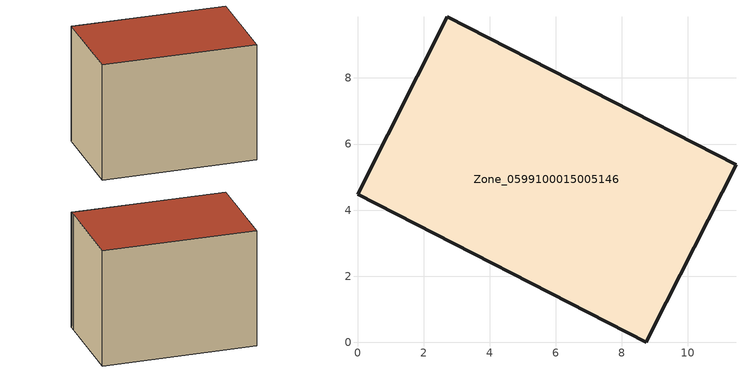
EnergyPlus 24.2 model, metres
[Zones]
Zone_0599100015005146
 floor ground (C_G): 8.77,0.07 8.73,0 0,4.48 2.72,9.85 11.45,5.37 8.92,0.38 z1.04
 wall outside (C_F): 8.73,0 8.77,0.07 8.92,0.38 11.45,5.37 2.72,9.85 0,4.48 8.73,0 z1.04:8.68
 roof outside (C_R): 11.45,5.37 2.72,9.85 0,4.48 8.73,0 8.77,0.07 8.92,0.38 z8.68
[BUILDING]
Pand.0599100015005146: North Axis=0; Terrain=City; Loads Convergence Tolerance Value=0.04; Temperature Convergence Tolerance Value=0.4; Solar Distribution=FullExterior; Maximum Number of Warmup Days=25; Minimum Number of Warmup Days=1
[Site:Location]
Rotterdam.The.Hague.AP_ZH_NLD Design_Conditions: Latitude=51.96; Longitude=4.45; Time Zone=1; Elevation=-4.5
[SITE:GROUNDTEMPERATURE:BUILDINGSURFACE]
18, 18, 18, 18, 18, 18, 18, 18, 18, 18, 18, 18
[MATERIAL] Thermal Absorptance=0.9; Solar Absorptance=0.7; Visible Absorptance=0.7
Name | Roughness | Thickness | Conductivity | Density | Specific Heat
G.TI.1946-1964 | MediumSmooth | 0.15 | 1 | 540 | 1210
F.TI.1946-1964 | Rough | 0.3 | 0.857143 | 1920 | 840
R.TI.1946-1964 | MediumRough | 0.2 | 0.277778 | 1500 | 1000
[CONSTRUCTION]
C_G: G.TI.1946-1964
C_F: F.TI.1946-1964
C_R: R.TI.1946-1964
[ZONE]
Zone_0599100015005146: Type=1; Multiplier=1; Ceiling Height=Autocalculate; Volume=Autocalculate; Floor Area=autocalculate; Part of Total Floor Area=Yes
[ZONEINFILTRATION:DESIGNFLOWRATE]
Infil_Zone_0599100015005146: Zone or ZoneList or Space or SpaceList=Zone_0599100015005146; Schedule=AlwaysOn; Design Flow Rate Calculation Method=Flow/Area; Flow Rate per Floor Area=0.003; Constant Term Coefficient=1; Temperature Term Coefficient=0; Velocity Term Coefficient=0; Velocity Squared Term Coefficient=0
[HVACTEMPLATE:ZONE:IDEALLOADSAIRSYSTEM]
Zone_0599100015005146: Maximum Heating Supply Air Temperature=50; Minimum Cooling Supply Air Temperature=13; Maximum Heating Supply Air Humidity Ratio=0.0156; Minimum Cooling Supply Air Humidity Ratio=0.0077; Heating Limit=NoLimit; Cooling Limit=NoLimit; Dehumidification Control Type=ConstantSensibleHeatRatio; Cooling Sensible Heat Ratio=0.7; Dehumidification Setpoint=60; Humidification Control Type=None; Humidification Setpoint=30; Outdoor Air Method=None; Outdoor Air Flow Rate per Person=0.00944; Outdoor Air Flow Rate per Zone Floor Area=0; Outdoor Air Flow Rate per Zone=0; Demand Controlled Ventilation Type=None; Outdoor Air Economizer Type=NoEconomizer; Heat Recovery Type=None; Sensible Heat Recovery Effectiveness=0.7; Latent Heat Recovery Effectiveness=0.65
[ZONECONTROL:THERMOSTAT]
ThermostatControl_Zone_0599100015005146: Zone or ZoneList=Zone_0599100015005146; Control Type Schedule=DualSetpointControlType; Control 1=Thermostat_Zone_0599100015005146; Temperature Difference Between Cutout And Setpoint=0
[THERMOSTATSETPOINT:DUALSETPOINT]
Thermostat_Zone_0599100015005146: Heating Setpoint Temperature Schedule=HeatingSetpoint_Zone_0599100015005146; Cooling Setpoint Temperature Schedule=CoolingSetpoint_Zone_0599100015005146
[SCHEDULE:COMPACT]
HeatingSetpoint_Zone_0599100015005146: Through: 12/31, For: AllDays, Until: 24:00, 21
CoolingSetpoint_Zone_0599100015005146: Through: 12/31, For: AllDays, Until: 24:00, 24
DualSetpointControlType: Through: 12/31, For: AllDays, Until: 24:00, 4
AlwaysOn: Through: 12/31, For: AllDays, Until: 24:00, 1
